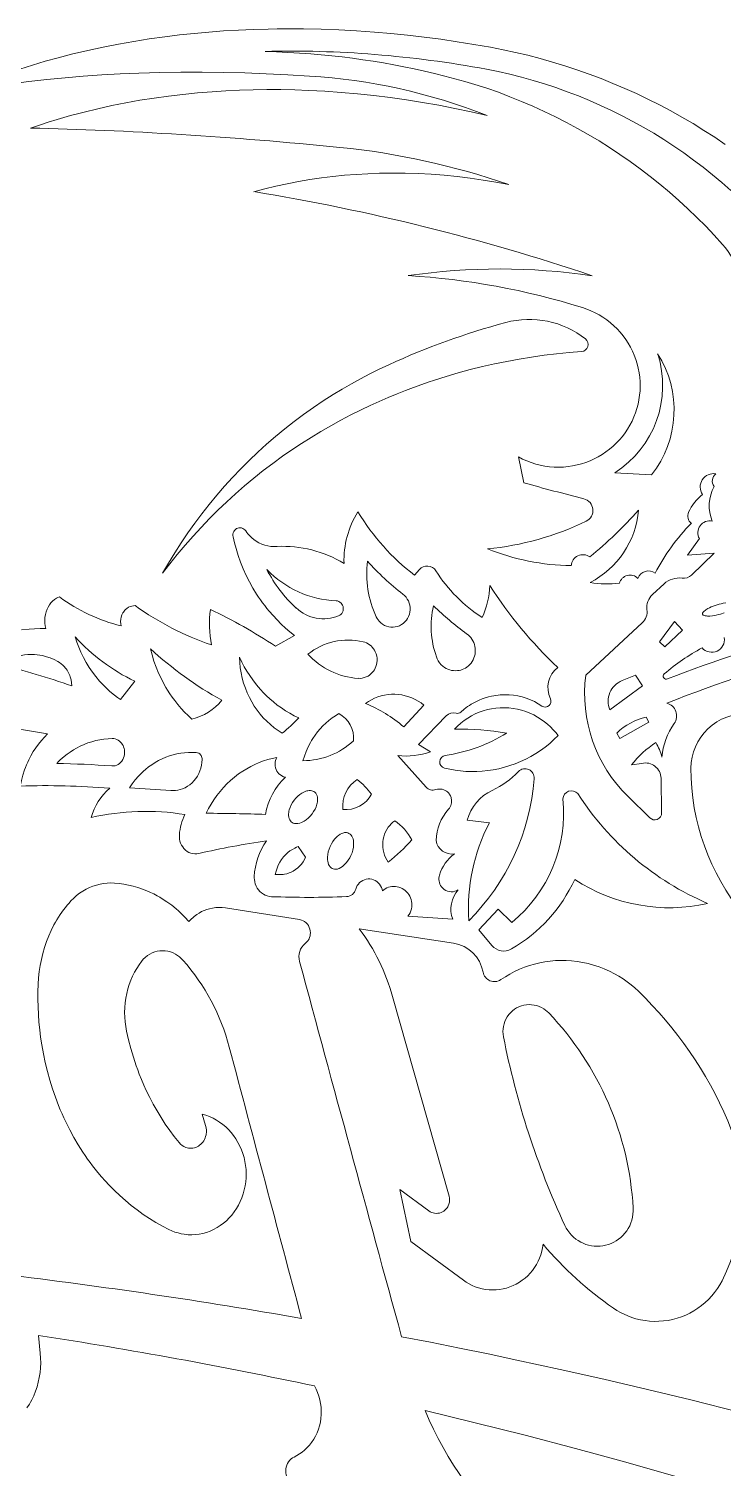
# Model space of a CAD drawing. Extents: x -234 to 858, y -95 to 532.
# Drawn here: x -163.5 to -126.1, y 50.3 to 127.8 of the extents above; entities that cross this region are included whole.
import ezdxf

# ---------------------------------------------------------------- set-up
doc = ezdxf.new("R2010")
doc.units = 0
doc.header["$LTSCALE"] = 7
doc.header["$MEASUREMENT"] = 0
doc.layers.add('8', color=250, linetype='CONTINUOUS', lineweight=15)

msp = doc.modelspace()

# ---------------------------------------------------------------- linework, layer by layer
at = {"layer": '8', "ltscale": 0.017888}
msp.add_line((-137.1529, 104.7673), (-136.8593, 103.3667), dxfattribs=at)
at = {"layer": '8', "ltscale": 0.024784}
msp.add_line((-131.9615, 103.9079), (-129.9816, 103.8039), dxfattribs=at)
at = {"layer": '8', "ltscale": 0.013641}
msp.add_line((-127.4025, 100.3647), (-128.0422, 99.4805), dxfattribs=at)
at = {"layer": '8', "ltscale": 0.01794}
msp.add_line((-128.0422, 99.4805), (-126.6109, 99.5871), dxfattribs=at)
at = {"layer": '8', "ltscale": 0.021177}
msp.add_line((-126.6109, 99.5871), (-127.8237, 98.4042), dxfattribs=at)
at = {"layer": '8', "ltscale": 0.00501}
msp.add_line((-142.495, 98.6944), (-142.7541, 98.3886), dxfattribs=at)
at = {"layer": '8', "ltscale": 0.010716}
msp.add_line((-129.3047, 97.9295), (-129.9347, 97.3481), dxfattribs=at)
at = {"layer": '8', "ltscale": 0.051689}
msp.add_line((-130.4911, 95.8201), (-133.5272, 93.0127), dxfattribs=at)
at = {"layer": '8', "ltscale": 0.017013}
msp.add_line((-128.7401, 95.9003), (-129.5584, 94.8127), dxfattribs=at)
at = {"layer": '8', "ltscale": 0.016349}
msp.add_line((-129.2644, 94.5415), (-128.3117, 95.4376), dxfattribs=at)
at = {"layer": '8', "ltscale": 0.007882}
msp.add_line((-128.3117, 95.4376), (-128.7401, 95.9003), dxfattribs=at)
at = {"layer": '8', "ltscale": 0.014685}
msp.add_line((-149.225, 95.1396), (-150.2543, 94.5733), dxfattribs=at)
at = {"layer": '8', "ltscale": 0.005}
msp.add_line((-129.5584, 94.8127), (-129.2644, 94.5415), dxfattribs=at)
at = {"layer": '8', "ltscale": 0.015619}
msp.add_line((-158.6024, 91.6918), (-157.8386, 92.6807), dxfattribs=at)
at = {"layer": '8', "ltscale": 0.027361}
msp.add_line((-132.2303, 91.1455), (-130.4599, 92.4327), dxfattribs=at)
at = {"layer": '8', "ltscale": 0.009767}
msp.add_line((-130.8496, 93.0106), (-131.573, 92.7154), dxfattribs=at)
at = {"layer": '8', "ltscale": 0.008712}
msp.add_line((-130.4599, 92.4327), (-130.8496, 93.0106), dxfattribs=at)
at = {"layer": '8', "ltscale": 0.020014}
msp.add_line((-143.3405, 90.2261), (-142.2467, 91.3954), dxfattribs=at)
at = {"layer": '8', "ltscale": 0.026883}
msp.add_line((-142.5386, 89.2779), (-141.0453, 90.8256), dxfattribs=at)
at = {"layer": '8', "ltscale": 0.003765}
msp.add_line((-130.1222, 90.4841), (-130.2726, 90.7451), dxfattribs=at)
at = {"layer": '8', "ltscale": 0.022508}
msp.add_line((-131.6859, 89.5913), (-130.1222, 90.4841), dxfattribs=at)
at = {"layer": '8', "ltscale": 0.009422}
msp.add_line((-141.9011, 88.8756), (-142.5386, 89.2779), dxfattribs=at)
at = {"layer": '8', "ltscale": 0.004276}
msp.add_line((-131.8566, 89.8877), (-131.6859, 89.5913), dxfattribs=at)
at = {"layer": '8', "ltscale": 0.028491}
msp.add_line((-142.1325, 86.9808), (-143.656, 88.6761), dxfattribs=at)
at = {"layer": '8', "ltscale": 0.006926}
msp.add_line((-130.5066, 88.2568), (-131.0541, 88.1716), dxfattribs=at)
at = {"layer": '8', "ltscale": 0.02329}
msp.add_line((-129.4372, 85.5918), (-129.4679, 87.4548), dxfattribs=at)
at = {"layer": '8', "ltscale": 0.020385}
msp.add_line((-131.249, 86.4672), (-130.0817, 85.3284), dxfattribs=at)
at = {"layer": '8', "ltscale": 0.008622}
msp.add_line((-148.627, 83.2109), (-149.0296, 83.771), dxfattribs=at)
at = {"layer": '8', "ltscale": 0.050554}
msp.add_line((-148.9492, 79.8371), (-152.9443, 80.4657), dxfattribs=at)
at = {"layer": '8', "ltscale": 0.030257}
msp.add_line((-143.1131, 80.0189), (-140.698, 79.8578), dxfattribs=at)
at = {"layer": '8', "ltscale": 0.019176}
msp.add_line((-138.249, 80.4083), (-139.2987, 79.2897), dxfattribs=at)
at = {"layer": '8', "ltscale": 0.012802}
msp.add_line((-137.5168, 79.6922), (-138.249, 80.4083), dxfattribs=at)
at = {"layer": '8', "ltscale": 0.064151}
msp.add_line((-140.6614, 78.5742), (-145.7357, 79.3419), dxfattribs=at)
at = {"layer": '8', "ltscale": 0.013816}
msp.add_line((-139.2987, 79.2897), (-138.5866, 78.4444), dxfattribs=at)
at = {"layer": '8', "ltscale": 0.139749}
msp.add_line((-143.9369, 75.6968), (-140.8935, 64.939), dxfattribs=at)
at = {"layer": '8', "ltscale": 0.007934}
msp.add_line((-154.1936, 69.3524), (-154.0149, 68.7434), dxfattribs=at)
at = {"layer": '8', "ltscale": 0.024318}
msp.add_line((-141.9815, 64.1462), (-143.5457, 65.3029), dxfattribs=at)
at = {"layer": '8', "ltscale": 0.035925}
msp.add_line((-143.5457, 65.3029), (-142.9464, 62.4921), dxfattribs=at)
at = {"layer": '8', "ltscale": 0.043891}
msp.add_line((-142.9464, 62.4921), (-140.1201, 60.4085), dxfattribs=at)
at = {"layer": '8', "ltscale": 0.011995}
msp.add_line((-162.9281, 56.4806), (-163.0247, 57.4352), dxfattribs=at)
at = {"layer": '8'}
for points in [[(-138.6614, 126.8393), (-139.5554, 126.9959), (-140.4501, 127.1392), (-141.3453, 127.2694), (-142.2405, 127.3862), (-143.1354, 127.4897), (-144.0295, 127.5798), (-144.9224, 127.6563), (-145.8815, 127.7236), (-146.8387, 127.775), (-147.7935, 127.8107), (-148.7455, 127.8304), (-149.2208, 127.8342), (-149.6953, 127.8341), (-150.1679, 127.8299), (-150.6396, 127.8217), (-151.4465, 127.7982), (-152.2502, 127.7628), (-153.0504, 127.7153), (-153.8467, 127.6558), (-154.6389, 127.5842), (-155.4266, 127.5005), (-156.2097, 127.4045), (-157.0523, 127.2868), (-157.8888, 127.1546), (-158.7186, 127.0079), (-159.5414, 126.8467), (-160.3569, 126.671), (-160.7624, 126.5775), (-161.166, 126.4803), (-161.5663, 126.3798), (-161.9645, 126.2756), (-162.6574, 126.0841), (-163.3437, 125.8814), (-164.023, 125.6674)], [(-126.0067, 121.5999), (-126.5783, 121.9864), (-127.1583, 122.3607), (-127.7464, 122.7225), (-128.3423, 123.0718), (-128.9457, 123.4084), (-129.5562, 123.732), (-130.1736, 124.0426), (-130.7974, 124.3401), (-131.4274, 124.6243), (-132.0631, 124.895), (-132.7043, 125.1522), (-133.3506, 125.3958), (-134.0017, 125.6255), (-134.6571, 125.8414), (-135.3165, 126.0433), (-135.9796, 126.231), (-136.646, 126.4046), (-137.3154, 126.5639), (-137.9872, 126.7088), (-138.6614, 126.8393)], [(-125.7145, 119.1288), (-126.1995, 119.5554), (-126.6948, 119.9703), (-127.2001, 120.3734), (-127.7152, 120.7645), (-128.2396, 121.1433), (-128.773, 121.5096), (-129.3152, 121.8632), (-129.8657, 122.204), (-130.4241, 122.5317), (-130.9903, 122.8462), (-131.5637, 123.1473), (-132.144, 123.4348), (-132.7307, 123.7085), (-133.3237, 123.9684), (-133.9224, 124.2141), (-134.5265, 124.4457), (-135.1356, 124.6631), (-135.7493, 124.8659), (-136.3671, 125.0541), (-136.9887, 125.2277), (-137.6137, 125.3865), (-138.2417, 125.5303), (-138.8722, 125.6592)], [(-167.3089, 124.4282), (-166.3818, 124.5906), (-165.4441, 124.7393), (-164.4962, 124.8745), (-163.5385, 124.9962), (-162.5715, 125.1045), (-161.5956, 125.1996), (-160.6113, 125.2815), (-159.6189, 125.3503), (-158.6189, 125.4062), (-157.6118, 125.4493), (-157.0494, 125.4676), (-156.4849, 125.4821), (-155.3502, 125.4993), (-154.2083, 125.501), (-153.0598, 125.4873), (-151.9052, 125.4583), (-150.7451, 125.4141), (-149.5798, 125.3549), (-148.41, 125.2808)], [(-138.8412, 123.1569), (-139.7092, 123.3566), (-140.5787, 123.5413), (-141.4494, 123.7108), (-142.3211, 123.8652), (-143.1938, 124.0042), (-144.0671, 124.1279), (-144.9486, 124.2371), (-145.8296, 124.3305), (-146.7097, 124.408), (-147.5885, 124.4693), (-148.0272, 124.494), (-148.4655, 124.5146), (-149.2155, 124.5405), (-149.9636, 124.5545), (-150.7096, 124.5564), (-151.4531, 124.5462), (-152.1939, 124.524), (-152.9318, 124.4895), (-153.6663, 124.4428), (-154.4534, 124.3789), (-155.236, 124.3006), (-156.0138, 124.208), (-156.7864, 124.101), (-157.5534, 123.9796), (-158.3145, 123.8437), (-159.0695, 123.6933), (-159.8178, 123.5284), (-160.5593, 123.3489), (-160.9283, 123.2534), (-161.2955, 123.1542), (-161.6588, 123.052), (-162.0201, 122.9461), (-162.5002, 122.7989), (-162.9767, 122.6452), (-163.4494, 122.485)], [(-139.502, 124.8402), (-138.8675, 124.6328), (-138.2372, 124.411), (-137.6114, 124.175), (-136.9905, 123.925), (-136.3749, 123.661), (-135.7649, 123.3832), (-135.161, 123.0918), (-134.5634, 122.7869), (-133.9726, 122.4686), (-133.3889, 122.1372), (-132.8127, 121.7927), (-132.2442, 121.4355), (-131.6839, 121.0656), (-131.1321, 120.6832), (-130.5891, 120.2885), (-130.0551, 119.8818), (-129.5306, 119.4631), (-129.0159, 119.0329), (-128.5112, 118.5911), (-128.0168, 118.1382), (-127.5331, 117.6742), (-127.0602, 117.1995), (-126.5986, 116.7142), (-126.1484, 116.2186)], [(-137.6772, 119.4375), (-138.3704, 119.5696), (-139.0655, 119.6862), (-139.7621, 119.7871), (-140.4598, 119.8724), (-141.1583, 119.9419), (-141.8569, 119.9956), (-142.5554, 120.0333), (-143.2533, 120.0551), (-143.6019, 120.06), (-143.9502, 120.0609), (-144.2981, 120.0578), (-144.6456, 120.0506), (-145.2761, 120.0273), (-145.9048, 119.9906), (-146.5312, 119.9406), (-147.1551, 119.8771), (-147.776, 119.8003), (-148.3938, 119.71), (-149.0081, 119.6064), (-149.6185, 119.4894), (-150.2248, 119.359), (-150.8266, 119.2152), (-151.4236, 119.058)], [(-133.7069, 112.8131), (-133.4742, 112.7333), (-133.2463, 112.6407), (-133.0237, 112.5358), (-132.8074, 112.4188), (-132.5978, 112.2902), (-132.3958, 112.1502), (-132.2018, 111.9994), (-132.0164, 111.8382), (-131.8404, 111.6671), (-131.6741, 111.4866), (-131.5182, 111.2973), (-131.3731, 111.0998), (-131.2396, 110.8952), (-131.1177, 110.6835), (-131.0078, 110.4656), (-130.9103, 110.242), (-130.8253, 110.0133), (-130.7533, 109.7804), (-130.6944, 109.5439), (-130.6487, 109.3045), (-130.6166, 109.0631), (-130.5979, 108.8203), (-130.5929, 108.5768), (-130.6014, 108.3334), (-130.6235, 108.0913), (-130.6591, 107.8507), (-130.7081, 107.6124), (-130.7702, 107.3772), (-130.8454, 107.1457), (-130.9334, 106.9187), (-131.0338, 106.6969), (-131.1464, 106.481), (-131.2709, 106.2716), (-131.4069, 106.0693), (-131.5539, 105.8748), (-131.7114, 105.6886), (-131.8796, 105.5109), (-132.0574, 105.3427), (-132.2444, 105.1845), (-132.4398, 105.0369), (-132.6432, 104.9003), (-132.8539, 104.775), (-133.0711, 104.6616), (-133.2943, 104.5603), (-133.5229, 104.4715), (-133.7559, 104.3955), (-133.9928, 104.3324), (-134.2328, 104.2825), (-134.4818, 104.2452), (-134.7325, 104.2221), (-134.9841, 104.2133), (-135.2358, 104.2188), (-135.4866, 104.2386), (-135.7359, 104.2727), (-135.9827, 104.321), (-136.2264, 104.3832), (-136.4659, 104.4592), (-136.7007, 104.5488), (-136.93, 104.6516), (-137.1529, 104.7673)], [(-156.343, 98.496), (-155.9475, 99.0097), (-155.5411, 99.5146), (-155.124, 100.0104), (-154.6963, 100.4969), (-154.258, 100.9738), (-153.8094, 101.441), (-153.3505, 101.8982), (-152.8815, 102.3453), (-152.4025, 102.782), (-151.9139, 103.2082), (-151.4156, 103.6237), (-150.9078, 104.0282), (-150.3909, 104.4217), (-149.865, 104.804), (-149.3612, 105.1539), (-148.8499, 105.4935), (-148.3311, 105.8228), (-147.8049, 106.1416), (-147.2717, 106.45), (-146.7316, 106.7476), (-146.1848, 107.0345), (-145.6315, 107.3106), (-145.1523, 107.5385), (-144.6686, 107.7584), (-144.1806, 107.9702), (-143.6885, 108.1737), (-143.2477, 108.3478), (-142.8038, 108.5154), (-142.3569, 108.6764), (-142.0199, 108.7928), (-141.6813, 108.9056), (-141.042, 109.1071), (-140.3977, 109.2954), (-139.7487, 109.4706), (-139.0953, 109.6326), (-138.4379, 109.7813), (-137.7767, 109.9167), (-137.1121, 110.0388), (-136.4443, 110.1475), (-135.7737, 110.2429), (-135.1007, 110.3249), (-134.4255, 110.3935), (-133.7484, 110.4487)], [(-144.142, 109.7359), (-144.6555, 109.4936), (-145.1633, 109.241), (-145.6651, 108.9782), (-146.1608, 108.7053), (-146.6502, 108.4223), (-147.1332, 108.1294), (-147.6761, 107.7832), (-148.21, 107.4243), (-148.7347, 107.053), (-149.2497, 106.6694), (-149.7549, 106.2738), (-150.25, 105.8664), (-150.7349, 105.4473), (-151.2093, 105.0169), (-151.6729, 104.5753), (-152.1257, 104.1227), (-152.5674, 103.6594), (-152.9978, 103.1857), (-153.4168, 102.7018), (-153.8243, 102.208), (-154.2201, 101.7044), (-154.6041, 101.1915), (-154.9761, 100.6695), (-155.3361, 100.1386), (-155.684, 99.5993), (-156.0197, 99.0516), (-156.343, 98.496)], [(-151.8553, 100.7842), (-151.8991, 100.8382), (-151.9515, 100.8839), (-152.0105, 100.9193), (-152.0774, 100.9438), (-152.1477, 100.9549), (-152.2184, 100.9521), (-152.2873, 100.9352), (-152.3522, 100.9047), (-152.4103, 100.8624), (-152.46, 100.809), (-152.4998, 100.7464), (-152.528, 100.6777), (-152.5438, 100.6046), (-152.547, 100.529), (-152.5375, 100.4546)], [(-152.5375, 100.4546), (-152.4625, 100.1404), (-152.377, 99.8289), (-152.2609, 99.4589), (-152.1301, 99.0945), (-151.985, 98.7362), (-151.8256, 98.3846), (-151.6522, 98.0401), (-151.4659, 97.7053), (-151.2662, 97.3788), (-151.1614, 97.2189), (-151.0534, 97.0613), (-150.9421, 96.9062), (-150.8277, 96.7535), (-150.7102, 96.6033), (-150.5896, 96.4558), (-150.3818, 96.216), (-150.1659, 95.9839), (-149.942, 95.7599), (-149.7104, 95.5444), (-149.4713, 95.3375), (-149.225, 95.1396)], [(-150.1682, 99.9428), (-150.3354, 99.9383), (-150.5023, 99.9493), (-150.6675, 99.9757), (-150.8298, 100.0173), (-150.9879, 100.0737), (-151.1406, 100.1444), (-151.2867, 100.2287), (-151.4092, 100.3138), (-151.5249, 100.4084), (-151.6336, 100.5121), (-151.7345, 100.6242), (-151.7968, 100.7027), (-151.8553, 100.7842)], [(-161.8962, 97.2256), (-161.9783, 97.1906), (-162.0576, 97.1486), (-162.1644, 97.0775), (-162.2635, 96.9937), (-162.3538, 96.8986), (-162.4345, 96.7933), (-162.5048, 96.6791), (-162.5642, 96.5573), (-162.6162, 96.4175), (-162.6542, 96.272), (-162.678, 96.1225), (-162.6876, 95.9709), (-162.6828, 95.8189), (-162.6637, 95.6682), (-162.6304, 95.5204)], [(-146.8453, 96.2076), (-146.7828, 96.2404), (-146.7265, 96.2843), (-146.6787, 96.3375), (-146.639, 96.4018), (-146.6112, 96.4728), (-146.5964, 96.5477), (-146.595, 96.624), (-146.607, 96.6998), (-146.632, 96.772), (-146.6689, 96.838), (-146.7173, 96.8966), (-146.7747, 96.945), (-146.8392, 96.9814), (-146.9096, 97.0053), (-146.9824, 97.0155)], [(-144.8243, 96.1592), (-144.7777, 96.0706), (-144.7225, 95.9872), (-144.6592, 95.9098), (-144.5733, 95.8258), (-144.4778, 95.7528), (-144.3747, 95.6927), (-144.2652, 95.6461), (-144.1501, 95.6135), (-144.0322, 95.5956), (-143.9132, 95.5928), (-143.7949, 95.6053), (-143.6786, 95.6328), (-143.5666, 95.6747), (-143.461, 95.7303), (-143.3631, 95.7988), (-143.274, 95.8795), (-143.1951, 95.9708), (-143.1283, 96.0706), (-143.0739, 96.1785), (-143.0327, 96.293), (-143.0055, 96.4116), (-142.9928, 96.5326), (-142.9947, 96.6543), (-143.0113, 96.7752), (-143.0421, 96.8931), (-143.0865, 97.0059), (-143.1442, 97.1125), (-143.2134, 97.2101), (-143.2936, 97.2988), (-143.3834, 97.3766)], [(-157.8129, 96.7546), (-157.9066, 96.7511), (-157.999, 96.7351), (-158.0887, 96.7066), (-158.1777, 96.6642), (-158.2613, 96.6097), (-158.3374, 96.5444), (-158.3767, 96.5031), (-158.4132, 96.4589), (-158.4475, 96.411), (-158.4785, 96.3605), (-158.5301, 96.2542), (-158.5679, 96.1411), (-158.5914, 96.0229), (-158.6001, 95.9017), (-158.5939, 95.7802), (-158.573, 95.6609)], [(-125.9745, 96.9066), (-126.1207, 96.8811), (-126.231, 96.8569), (-126.3409, 96.8288), (-126.5569, 96.7621), (-126.6629, 96.7233), (-126.7647, 96.6817), (-126.8558, 96.6401), (-126.9437, 96.5949), (-127.0486, 96.5321), (-127.0961, 96.4987), (-127.139, 96.4645), (-127.1757, 96.4298), (-127.2049, 96.3951), (-127.2291, 96.3519), (-127.2349, 96.3306), (-127.2359, 96.3103), (-127.2322, 96.2919), (-127.2239, 96.2749), (-127.2103, 96.2585), (-127.192, 96.2439), (-127.1435, 96.2206), (-127.0826, 96.205), (-127.0269, 96.1973), (-126.9671, 96.1934), (-126.8393, 96.1956), (-126.7031, 96.2087), (-126.5991, 96.2242), (-126.4935, 96.2442), (-126.3803, 96.2699), (-126.2672, 96.2997), (-126.0611, 96.365)], [(-162.6304, 95.5204), (-162.9314, 95.5183), (-163.2316, 95.5091), (-163.5306, 95.4926), (-163.9321, 95.459)], [(-161.0503, 95.0682), (-160.9568, 94.7905), (-160.8519, 94.5174), (-160.7361, 94.2499), (-160.5994, 93.9689), (-160.4502, 93.6955), (-160.289, 93.4305), (-160.1159, 93.1744), (-159.9312, 92.9282), (-159.7354, 92.6923), (-159.5286, 92.4675), (-159.3115, 92.2544), (-159.1992, 92.1524), (-159.0844, 92.0537), (-158.9277, 91.927), (-158.767, 91.8063), (-158.6024, 91.6918)], [(-145.7916, 92.8387), (-145.6822, 92.838), (-145.5729, 92.8503), (-145.4657, 92.8755), (-145.3622, 92.9129), (-145.264, 92.9622), (-145.1821, 93.0154), (-145.1054, 93.0772), (-145.0353, 93.1464), (-144.9725, 93.2225), (-144.9175, 93.3045), (-144.8709, 93.3919), (-144.8329, 93.4839), (-144.804, 93.5795), (-144.7845, 93.6771), (-144.7739, 93.7964), (-144.7772, 93.9162), (-144.7944, 94.035), (-144.8251, 94.1508), (-144.8692, 94.2622), (-144.9155, 94.3501), (-144.9703, 94.4334), (-145.0328, 94.5106), (-145.1021, 94.5806), (-145.1779, 94.6433), (-145.2596, 94.6979), (-145.3453, 94.7435), (-145.435, 94.7802), (-145.5273, 94.8074)], [(-141.5776, 94.0054), (-141.5322, 93.8874), (-141.4733, 93.7749), (-141.4019, 93.6698), (-141.3193, 93.5739), (-141.2265, 93.4886), (-141.1423, 93.4265), (-141.0521, 93.3726), (-140.9572, 93.3277), (-140.8588, 93.2925), (-140.7582, 93.2673), (-140.6555, 93.2521), (-140.5517, 93.247), (-140.4476, 93.2521), (-140.3569, 93.265), (-140.2677, 93.2857), (-140.1805, 93.3141), (-140.0955, 93.3503), (-140.0137, 93.3937), (-139.9362, 93.4438), (-139.8536, 93.5087), (-139.7779, 93.5814), (-139.7094, 93.6613), (-139.6487, 93.7478), (-139.5966, 93.8396), (-139.5537, 93.936), (-139.5203, 94.0362), (-139.4966, 94.1394), (-139.4829, 94.2444), (-139.4792, 94.3501), (-139.4856, 94.4557), (-139.5022, 94.5602), (-139.5287, 94.6628), (-139.5646, 94.7622), (-139.6098, 94.8575), (-139.6639, 94.948), (-139.7256, 95.0318), (-139.7951, 95.1097), (-139.8716, 95.1806), (-139.9539, 95.2434)], [(-161.9856, 93.7479), (-162.1858, 93.8485), (-162.3911, 93.9344), (-162.6005, 94.005), (-162.7065, 94.0344), (-162.8132, 94.0599), (-162.9562, 94.0876), (-163.1001, 94.108), (-163.2443, 94.1212), (-163.4246, 94.1274), (-163.6046, 94.122), (-163.7835, 94.1051), (-163.961, 94.0769), (-164.1363, 94.0372), (-164.309, 93.9863), (-164.4449, 93.9377), (-164.5784, 93.8821), (-164.7095, 93.8197), (-164.8059, 93.7685), (-164.9007, 93.7137), (-165.0848, 93.5933)], [(-156.9955, 94.4332), (-156.9059, 94.0968), (-156.8016, 93.7652), (-156.6829, 93.4391), (-156.5499, 93.1192), (-156.4029, 92.8064), (-156.242, 92.5014), (-156.1565, 92.352), (-156.0676, 92.2048), (-155.944, 92.0122), (-155.8145, 91.824), (-155.6794, 91.6402), (-155.5099, 91.426), (-155.3326, 91.219), (-155.1477, 91.0195), (-154.9554, 90.8279), (-154.756, 90.6445)], [(-149.0005, 90.7055), (-149.2421, 90.8242), (-149.4784, 90.9533), (-149.7092, 91.0925), (-149.9341, 91.2416), (-150.1526, 91.4002), (-150.3645, 91.5682), (-150.5492, 91.727), (-150.728, 91.8929), (-150.9007, 92.0655), (-151.0671, 92.2446), (-151.1744, 92.3676), (-151.2787, 92.4932), (-151.4783, 92.7522), (-151.6403, 92.9833), (-151.7928, 93.2212), (-151.9356, 93.4656), (-152.0685, 93.716), (-152.1913, 93.9718)], [(-152.1913, 93.9718), (-152.1771, 93.6887), (-152.1473, 93.4069), (-152.102, 93.1272), (-152.0414, 92.8507), (-151.9656, 92.5781), (-151.8749, 92.3106), (-151.7695, 92.0489), (-151.6561, 91.8068), (-151.53, 91.5716), (-151.3915, 91.344), (-151.241, 91.1248), (-151.0789, 90.9148), (-150.9057, 90.7145), (-150.7218, 90.5248), (-150.5277, 90.3462), (-150.3241, 90.1795), (-150.1115, 90.0252), (-149.8906, 89.8837)], [(-161.2228, 92.4267), (-161.2377, 92.5935), (-161.268, 92.7564), (-161.3134, 92.9147), (-161.3417, 92.9917), (-161.3736, 93.0671), (-161.4463, 93.2088), (-161.4878, 93.2767), (-161.5325, 93.3421), (-161.5797, 93.4041), (-161.6299, 93.4632), (-161.7107, 93.5465), (-161.7973, 93.6221), (-161.8891, 93.6894), (-161.9856, 93.7479)], [(-142.2467, 91.3954), (-142.3981, 91.5099), (-142.557, 91.6132), (-142.7227, 91.7048), (-142.8944, 91.784), (-143.0711, 91.8506), (-143.2519, 91.904), (-143.436, 91.9441), (-143.6223, 91.9705), (-143.8098, 91.9831), (-143.9978, 91.9818), (-144.185, 91.9665), (-144.3705, 91.9374), (-144.5532, 91.8946), (-144.7322, 91.8383), (-144.9065, 91.7688), (-145.0753, 91.6865), (-145.2376, 91.5919), (-145.3926, 91.4855)], [(-140.262, 91.019), (-140.0839, 91.1743), (-139.991, 91.2473), (-139.8957, 91.3171), (-139.7981, 91.3837), (-139.6983, 91.4469), (-139.562, 91.5258), (-139.4222, 91.5985), (-139.2794, 91.6649), (-139.1151, 91.7317), (-138.9477, 91.79), (-138.7775, 91.8399), (-138.6049, 91.881), (-138.4887, 91.9035), (-138.3719, 91.922), (-138.2544, 91.9367), (-138.1364, 91.9473), (-138.0179, 91.954), (-137.8992, 91.9566), (-137.7805, 91.9553), (-137.6618, 91.9499), (-137.4252, 91.9273), (-137.1905, 91.8887), (-136.9588, 91.8345), (-136.731, 91.7648), (-136.5099, 91.6807), (-136.2944, 91.582), (-136.0859, 91.4693), (-135.8859, 91.3435)], [(-146.8405, 90.9392), (-147.0228, 90.8263), (-147.1991, 90.7037), (-147.3688, 90.572), (-147.5332, 90.4299), (-147.6901, 90.2792), (-147.8391, 90.1202), (-147.9797, 89.9535), (-148.1117, 89.7795), (-148.2348, 89.5987), (-148.3042, 89.4871), (-148.3703, 89.3734), (-148.4921, 89.1399), (-148.5998, 88.8991), (-148.693, 88.652), (-148.7715, 88.3993)], [(-135.0171, 89.7519), (-135.144, 89.9155), (-135.28, 90.072), (-135.4247, 90.2206), (-135.5835, 90.3662), (-135.7505, 90.5021), (-135.9249, 90.6279), (-136.123, 90.753), (-136.3286, 90.8652), (-136.5408, 90.9641), (-136.7588, 91.0491), (-136.9818, 91.12), (-137.2087, 91.1763), (-137.4386, 91.218), (-137.6706, 91.2447), (-137.9037, 91.2564), (-138.1369, 91.2529), (-138.3693, 91.2343), (-138.5992, 91.2008), (-138.8264, 91.1525), (-139.0498, 91.0895), (-139.2686, 91.0122), (-139.4818, 90.9208), (-139.6886, 90.8157), (-139.888, 90.6974), (-140.0794, 90.5664), (-140.2618, 90.4232), (-140.4347, 90.2684), (-140.5972, 90.1027)], [(-169.5614, 90.2367), (-169.0994, 90.2718), (-168.6342, 90.2977), (-168.1658, 90.3143), (-167.6943, 90.3218), (-167.3804, 90.3217), (-167.0653, 90.3176), (-166.7452, 90.3094), (-166.424, 90.2972), (-165.7827, 90.2608), (-165.1379, 90.2086), (-164.4904, 90.1407), (-163.8405, 90.0572), (-163.1888, 89.9582), (-162.5356, 89.8441)], [(-162.5356, 89.8441), (-162.7073, 89.6717), (-162.8704, 89.4893), (-163.0244, 89.2974), (-163.1691, 89.0967), (-163.3042, 88.8877), (-163.4294, 88.6711), (-163.5446, 88.4475), (-163.6066, 88.3149), (-163.6652, 88.1804), (-163.721, 88.0422), (-163.7732, 87.9021), (-163.866, 87.6189), (-163.9442, 87.33), (-164.0079, 87.0364)], [(-159.0562, 89.5971), (-159.2768, 89.586), (-159.4964, 89.5632), (-159.7142, 89.5288), (-159.9321, 89.4823), (-160.1473, 89.4242), (-160.3591, 89.3547), (-160.5672, 89.2737), (-160.7711, 89.1817), (-160.9702, 89.0789), (-161.1451, 88.9773), (-161.3156, 88.8673), (-161.4813, 88.7493), (-161.642, 88.6234), (-161.7459, 88.5356), (-161.8473, 88.4445), (-161.9471, 88.3495), (-162.0443, 88.2514)], [(-159.0686, 88.1163), (-158.9762, 88.1169), (-158.885, 88.1323), (-158.8027, 88.1599), (-158.724, 88.2001), (-158.6506, 88.2517), (-158.5844, 88.3131), (-158.5269, 88.3829), (-158.4774, 88.462), (-158.4378, 88.5477), (-158.4085, 88.6386), (-158.3897, 88.7331), (-158.382, 88.8295), (-158.384, 88.9094), (-158.3938, 88.9887), (-158.4113, 89.0668), (-158.4361, 89.1424), (-158.4681, 89.2153), (-158.5068, 89.284), (-158.5511, 89.3467), (-158.601, 89.4037), (-158.6562, 89.4544), (-158.7277, 89.5055), (-158.8054, 89.5463), (-158.8874, 89.5757), (-158.9716, 89.5928), (-159.0562, 89.5971)], [(-141.1449, 88.0062), (-140.8583, 87.941), (-140.569, 87.8892), (-140.2774, 87.851), (-139.9842, 87.8265), (-139.6901, 87.8157), (-139.3957, 87.8185), (-139.1016, 87.8351), (-138.8084, 87.8654), (-138.5168, 87.9092), (-138.2144, 87.9694), (-137.915, 88.0442), (-137.6195, 88.1333), (-137.3285, 88.2366), (-137.0426, 88.3539), (-136.7625, 88.4847), (-136.4889, 88.6288), (-136.2224, 88.7859), (-135.9636, 88.9556), (-135.7131, 89.1375), (-135.4715, 89.3311), (-135.2393, 89.536), (-135.0171, 89.7519)], [(-154.5207, 88.842), (-154.7301, 88.85), (-154.9396, 88.8466), (-155.1487, 88.8317), (-155.3564, 88.8054), (-155.5641, 88.7673), (-155.7692, 88.7177), (-155.971, 88.6569), (-156.1691, 88.5849), (-156.3646, 88.5013), (-156.5555, 88.4069), (-156.7412, 88.3019), (-156.9214, 88.1867), (-157.0956, 88.0616), (-157.2633, 87.927), (-157.3606, 87.8418), (-157.4554, 87.7535), (-157.5476, 87.662), (-157.6372, 87.5675), (-157.8079, 87.3699), (-157.967, 87.1615), (-158.1142, 86.9431)], [(-155.8885, 86.8027), (-155.7643, 86.7963), (-155.64, 86.8009), (-155.5164, 86.8165), (-155.3945, 86.843), (-155.2535, 86.888), (-155.1173, 86.9475), (-154.987, 87.0207), (-154.8639, 87.1068), (-154.7489, 87.2051), (-154.6432, 87.3144), (-154.5474, 87.4338), (-154.4613, 87.5641), (-154.3868, 87.7025), (-154.3247, 87.8476), (-154.2754, 87.9983), (-154.2391, 88.1532), (-154.2162, 88.311), (-154.2068, 88.4705)], [(-154.2068, 88.4705), (-154.2098, 88.5255), (-154.2204, 88.5798), (-154.2383, 88.6317), (-154.2634, 88.6801), (-154.2953, 88.7243), (-154.3328, 88.7627), (-154.3897, 88.8027), (-154.4536, 88.8298), (-154.5207, 88.842)], [(-150.1838, 88.574), (-150.423, 88.5229), (-150.6596, 88.4603), (-150.8973, 88.3849), (-151.131, 88.298), (-151.3602, 88.1999), (-151.5843, 88.0908), (-151.8028, 87.9709), (-152.0154, 87.8404), (-152.2414, 87.6856), (-152.4593, 87.5189), (-152.6686, 87.3408), (-152.8688, 87.1518), (-153.0595, 86.9524), (-153.2402, 86.7431), (-153.4106, 86.5246), (-153.5704, 86.2973), (-153.7193, 86.0619), (-153.8568, 85.8189), (-153.9829, 85.5691)], [(-149.7186, 87.5141), (-149.8128, 87.5393), (-149.9031, 87.5792), (-149.9875, 87.6326), (-150.0631, 87.6977), (-150.1221, 87.7646), (-150.1723, 87.8388), (-150.213, 87.9192), (-150.2472, 88.0169), (-150.2679, 88.1184), (-150.2747, 88.2214), (-150.2672, 88.3236), (-150.2495, 88.4105), (-150.2215, 88.4946), (-150.1838, 88.574)], [(-140.9225, 85.7873), (-140.8747, 85.8477), (-140.8343, 85.9135), (-140.8023, 85.9831), (-140.7786, 86.0568), (-140.7636, 86.1336), (-140.7576, 86.2119), (-140.7586, 86.2639), (-140.7636, 86.3153), (-140.7727, 86.3662), (-140.7857, 86.416), (-140.8026, 86.4645), (-140.8234, 86.5118), (-140.8478, 86.5571), (-140.8758, 86.6006), (-140.9244, 86.6619), (-140.9795, 86.7169), (-141.0402, 86.7644), (-141.1056, 86.8038), (-141.1827, 86.8377), (-141.2644, 86.861), (-141.3491, 86.8732), (-141.4347, 86.8739), (-141.5187, 86.8631), (-141.5997, 86.8411)], [(-148.1238, 86.6974), (-148.1763, 86.7366), (-148.2354, 86.766), (-148.2997, 86.7854), (-148.367, 86.7947), (-148.4372, 86.7947), (-148.5093, 86.7859), (-148.5639, 86.7739), (-148.6188, 86.7575), (-148.7278, 86.7129), (-148.8341, 86.6545), (-148.9364, 86.5841), (-149.0486, 86.4899), (-149.1527, 86.3843), (-149.2473, 86.2694), (-149.3314, 86.1469), (-149.4038, 86.0182), (-149.4632, 85.8846), (-149.5066, 85.7522), (-149.5226, 85.6854), (-149.5343, 85.6187), (-149.5429, 85.5307), (-149.5426, 85.4451), (-149.5329, 85.3631), (-149.5141, 85.2888), (-149.4854, 85.2199), (-149.4471, 85.1586), (-149.3998, 85.1069)], [(-149.3998, 85.1069), (-149.3477, 85.0678), (-149.289, 85.0384), (-149.2253, 85.019), (-149.1821, 85.0118), (-149.1376, 85.0087), (-149.0884, 85.0096), (-149.0382, 85.0149), (-148.9401, 85.0365), (-148.8418, 85.0718), (-148.777, 85.102), (-148.7133, 85.137), (-148.6508, 85.1766), (-148.5899, 85.2201), (-148.4774, 85.3143), (-148.3729, 85.4199), (-148.2778, 85.5348), (-148.1932, 85.6573), (-148.1203, 85.786), (-148.0603, 85.9196), (-148.0164, 86.052), (-148.0003, 86.1188), (-147.9884, 86.1856), (-147.9797, 86.2735), (-147.9799, 86.3591), (-147.9896, 86.4411), (-148.0086, 86.5155), (-148.0375, 86.5844), (-148.0761, 86.6457), (-148.1238, 86.6974)], [(-143.8254, 85.1658), (-143.9213, 85.0907), (-144.0111, 85.008), (-144.0941, 84.9183), (-144.1697, 84.8223), (-144.2483, 84.7028), (-144.3158, 84.5765), (-144.3716, 84.4443), (-144.4154, 84.3075), (-144.4469, 84.1672), (-144.4658, 84.0245), (-144.472, 83.8805), (-144.4654, 83.7365), (-144.4461, 83.5937), (-144.4144, 83.4532), (-144.3703, 83.3161), (-144.3143, 83.1835), (-144.2468, 83.0567), (-144.1683, 82.9366)], [(-155.4297, 84.4139), (-155.4319, 84.2979), (-155.4213, 84.1819), (-155.398, 84.0683), (-155.3617, 83.9573), (-155.3128, 83.8511), (-155.2523, 83.7521), (-155.1818, 83.663), (-155.1014, 83.5838), (-155.0122, 83.5159), (-154.9164, 83.4609), (-154.8153, 83.4195), (-154.7101, 83.3923), (-154.6025, 83.3799), (-154.4941, 83.3823), (-154.3875, 83.3996)], [(-149.0296, 83.771), (-149.1205, 83.7353), (-149.2094, 83.6946), (-149.3419, 83.6227), (-149.4683, 83.5402), (-149.5877, 83.4475), (-149.6995, 83.3455), (-149.8179, 83.2172), (-149.9246, 83.0783), (-150.019, 82.93), (-150.1002, 82.7734), (-150.1679, 82.61), (-150.2215, 82.4409), (-150.2607, 82.2675)], [(-146.2889, 84.4861), (-146.3498, 84.5116), (-146.4151, 84.5259), (-146.4831, 84.5288), (-146.528, 84.5248), (-146.5733, 84.5165), (-146.6219, 84.5031), (-146.6704, 84.4852), (-146.763, 84.439), (-146.8526, 84.3793), (-146.91, 84.3331), (-146.9653, 84.2824), (-147.0182, 84.2278), (-147.0685, 84.1697), (-147.1585, 84.0488), (-147.2379, 83.9187), (-147.3059, 83.7817), (-147.362, 83.6398), (-147.4052, 83.4947), (-147.4346, 83.3478), (-147.4484, 83.2066), (-147.4494, 83.1367), (-147.4463, 83.0679), (-147.4354, 82.9789), (-147.4162, 82.8943), (-147.3885, 82.8157), (-147.3533, 82.747), (-147.3096, 82.6861), (-147.2579, 82.6352), (-147.1994, 82.596)], [(-147.1994, 82.596), (-147.1388, 82.5705), (-147.0739, 82.5563), (-147.0062, 82.5534), (-146.9615, 82.5573), (-146.9163, 82.5656), (-146.8677, 82.579), (-146.8193, 82.5969), (-146.7267, 82.6431), (-146.6371, 82.7028), (-146.5798, 82.7489), (-146.5246, 82.7994), (-146.4715, 82.8541), (-146.4208, 82.9124), (-146.3306, 83.0333), (-146.2508, 83.1633), (-146.1823, 83.3003), (-146.1259, 83.4422), (-146.0823, 83.5873), (-146.0526, 83.7342), (-146.0387, 83.8754), (-146.0376, 83.9454), (-146.0406, 84.0142), (-146.0516, 84.1032), (-146.0708, 84.1878), (-146.0988, 84.2664), (-146.1341, 84.3352), (-146.1782, 84.3961), (-146.2301, 84.447), (-146.2889, 84.4861)], [(-149.9184, 82.2694), (-149.8379, 82.2763), (-149.7578, 82.2878), (-149.6359, 82.3143), (-149.5168, 82.3514), (-149.4012, 82.3986), (-149.2898, 82.4558), (-149.1677, 82.5332), (-149.0533, 82.6223), (-148.9475, 82.7223), (-148.8512, 82.8322), (-148.7653, 82.951), (-148.6903, 83.0776), (-148.627, 83.2109)], [(-140.4012, 81.4464), (-140.4886, 81.3982), (-140.5832, 81.3635), (-140.6825, 81.3432), (-140.7833, 81.338), (-140.8825, 81.3481), (-140.9795, 81.3733), (-141.0722, 81.4133), (-141.1586, 81.4669), (-141.2363, 81.5327), (-141.303, 81.6087), (-141.3495, 81.6791), (-141.3871, 81.7544), (-141.4155, 81.8337), (-141.4343, 81.9161), (-141.4429, 81.9968), (-141.4422, 82.0785), (-141.4322, 82.1595), (-141.4131, 82.2381)], [(-158.9359, 81.8082), (-159.129, 81.8139), (-159.3221, 81.8063), (-159.5143, 81.7857), (-159.7042, 81.7521), (-159.9003, 81.7029), (-160.0925, 81.64), (-160.2801, 81.5634), (-160.4625, 81.4736), (-160.639, 81.3709), (-160.8088, 81.2561), (-160.9715, 81.1293), (-161.1264, 80.9914), (-161.273, 80.843)], [(-154.9159, 79.7328), (-155.1341, 79.9715), (-155.3631, 80.1986), (-155.4814, 80.3075), (-155.6021, 80.4131), (-155.8461, 80.6111), (-156.0984, 80.7957), (-156.3586, 80.9664), (-156.4914, 81.0465), (-156.6259, 81.1229), (-156.8077, 81.219), (-156.9923, 81.3084), (-157.1793, 81.3909), (-157.4231, 81.4868), (-157.67, 81.5709), (-157.9198, 81.6431), (-158.1718, 81.703), (-158.4255, 81.7506), (-158.6804, 81.7858), (-158.9359, 81.8082)], [(-151.3932, 82.1565), (-151.3937, 82.0769), (-151.3886, 81.9976), (-151.3696, 81.8774), (-151.3373, 81.7596), (-151.2921, 81.6463), (-151.235, 81.54), (-151.1669, 81.4423), (-151.0877, 81.353), (-150.999, 81.2741), (-150.9026, 81.2073), (-150.8001, 81.1537), (-150.6912, 81.1132), (-150.5786, 81.0867), (-150.4645, 81.075)], [(-145.9203, 81.4841), (-145.8866, 81.5806), (-145.8402, 81.6724), (-145.7821, 81.7569), (-145.714, 81.8319), (-145.6364, 81.8965), (-145.5502, 81.9497), (-145.4572, 81.9906), (-145.3595, 82.0179), (-145.2598, 82.031), (-145.1596, 82.0296), (-145.0606, 82.0141), (-144.9646, 81.9849), (-144.873, 81.9423), (-144.7874, 81.8871), (-144.7098, 81.8205), (-144.6418, 81.7442), (-144.5869, 81.6632), (-144.5424, 81.5756), (-144.509, 81.4829), (-144.4875, 81.3869)], [(-144.4875, 81.3869), (-144.4137, 81.4474), (-144.3339, 81.5003), (-144.2492, 81.5447), (-144.1601, 81.5805), (-144.0678, 81.6067), (-143.9735, 81.623), (-143.8777, 81.6295), (-143.7814, 81.626), (-143.6863, 81.6127), (-143.5932, 81.5897), (-143.5026, 81.557), (-143.4155, 81.5151), (-143.3324, 81.4643), (-143.2549, 81.4054), (-143.1837, 81.3391), (-143.1194, 81.2658), (-143.0622, 81.1861), (-143.013, 81.1011), (-142.9723, 81.0115), (-142.9405, 80.9184), (-142.9179, 80.8226), (-142.9047, 80.7246), (-142.901, 80.6256), (-142.9068, 80.5272), (-142.9249, 80.4175), (-142.9551, 80.3103), (-142.997, 80.2071), (-143.0499, 80.1095), (-143.1131, 80.0189)], [(-161.273, 80.843), (-161.3772, 80.7275), (-161.4787, 80.609), (-161.5774, 80.4875), (-161.6732, 80.363), (-161.8557, 80.1064), (-161.9444, 79.9712), (-162.0298, 79.8335), (-162.112, 79.6932), (-162.1909, 79.5506), (-162.3385, 79.2591), (-162.4726, 78.9594), (-162.593, 78.6524), (-162.6995, 78.3388), (-162.792, 78.0195), (-162.8704, 77.6954), (-162.9347, 77.3671), (-162.9847, 77.0356), (-163.0204, 76.7015), (-163.0419, 76.3658)], [(-152.9443, 80.4657), (-153.1174, 80.4861), (-153.2916, 80.4923), (-153.4657, 80.4842), (-153.6382, 80.4618), (-153.808, 80.4253), (-153.952, 80.3826), (-154.0927, 80.3298), (-154.2297, 80.2671), (-154.3622, 80.1948), (-154.4899, 80.1133), (-154.5669, 80.0578), (-154.6416, 79.999), (-154.714, 79.937), (-154.7839, 79.8719), (-154.9159, 79.7328)], [(-148.6432, 78.5546), (-148.5899, 78.6002), (-148.5412, 78.6517), (-148.4977, 78.7081), (-148.469, 78.7532), (-148.4438, 78.8001), (-148.4114, 78.8772), (-148.3879, 78.9578), (-148.3736, 79.0407), (-148.3687, 79.1249), (-148.3756, 79.2265), (-148.3962, 79.3266), (-148.4299, 79.4229), (-148.476, 79.513), (-148.5337, 79.595), (-148.6013, 79.6668), (-148.6789, 79.7286), (-148.7644, 79.7785), (-148.8552, 79.8151), (-148.9492, 79.8371)], [(-158.2779, 73.8241), (-158.3239, 74.0757), (-158.3566, 74.3298), (-158.3759, 74.5853), (-158.3816, 74.8415), (-158.3738, 75.0976), (-158.3525, 75.3526), (-158.3177, 75.6058), (-158.2694, 75.8561), (-158.2078, 76.1028), (-158.1329, 76.3449), (-158.045, 76.5817), (-157.9518, 76.7962), (-157.8475, 77.005), (-157.7324, 77.2071), (-157.6069, 77.4017), (-157.4715, 77.5878)], [(-157.4715, 77.5878), (-157.3743, 77.7022), (-157.2675, 77.8062), (-157.1518, 77.8985), (-157.0282, 77.9783), (-156.898, 78.0447), (-156.762, 78.097), (-156.6218, 78.1345), (-156.4794, 78.1569), (-156.3355, 78.164), (-156.1914, 78.1559), (-156.0485, 78.1328), (-155.9081, 78.0948), (-155.7715, 78.0424), (-155.6401, 77.9763), (-155.5309, 77.9082), (-155.4272, 77.8309), (-155.3296, 77.7449), (-155.2387, 77.6506)], [(-130.6902, 75.9761), (-130.8846, 76.1554), (-131.0869, 76.3261), (-131.2966, 76.4877), (-131.5183, 76.643), (-131.7466, 76.788), (-131.9813, 76.9224), (-132.2521, 77.0606), (-132.5295, 77.1846), (-132.813, 77.2943), (-133.1015, 77.3893), (-133.3945, 77.4692), (-133.6911, 77.534), (-133.9906, 77.5834), (-134.292, 77.6173), (-134.5795, 77.635), (-134.8674, 77.6385), (-135.155, 77.6279), (-135.4415, 77.6031), (-135.7263, 77.5642), (-136.0088, 77.5112), (-136.2881, 77.4444), (-136.5636, 77.3638), (-136.8347, 77.2697), (-137.1006, 77.1623), (-137.3608, 77.0418), (-137.6146, 76.9085), (-137.8615, 76.7628), (-138.1007, 76.605)], [(-163.0419, 76.3658), (-163.0541, 75.9564), (-163.0559, 75.5464), (-163.0473, 75.1363), (-163.0283, 74.7264), (-162.9988, 74.3165), (-162.959, 73.9077), (-162.9088, 73.5004), (-162.8483, 73.0949), (-162.7625, 72.6137), (-162.6621, 72.1359), (-162.547, 71.6622), (-162.4174, 71.1931), (-162.2733, 70.7292), (-162.1147, 70.2711), (-161.9418, 69.8194), (-161.85, 69.5961), (-161.7546, 69.3747), (-161.6558, 69.1552), (-161.5533, 68.9376), (-161.4475, 68.7221), (-161.338, 68.5087), (-161.1169, 68.1027), (-160.8829, 67.7055), (-160.6363, 67.3176), (-160.5083, 67.1273), (-160.3772, 66.9395), (-160.243, 66.7542), (-160.1058, 66.5717), (-159.9655, 66.3918), (-159.8223, 66.2148), (-159.6267, 65.9831), (-159.426, 65.7566), (-159.2201, 65.5355), (-158.9343, 65.2458), (-158.6396, 64.9664), (-158.3361, 64.6977), (-158.0242, 64.4401), (-157.7042, 64.1938), (-157.3763, 63.9592), (-157.0408, 63.7366), (-156.6981, 63.5262), (-156.3484, 63.3283), (-155.9922, 63.1432)], [(-135.521, 74.8116), (-135.6031, 74.8912), (-135.6912, 74.9643), (-135.7847, 75.03), (-135.9063, 75.1005), (-136.0342, 75.1587), (-136.167, 75.2041), (-136.3036, 75.2363), (-136.4426, 75.255), (-136.5826, 75.2598), (-136.7224, 75.2508), (-136.8606, 75.2281), (-136.9958, 75.1919), (-137.1268, 75.1425), (-137.2522, 75.0805), (-137.371, 75.0063), (-137.4819, 74.9208), (-137.584, 74.8249), (-137.6763, 74.7193), (-137.7578, 74.6053), (-137.828, 74.4837), (-137.8862, 74.3559), (-137.9319, 74.223), (-137.9646, 74.0862), (-137.9841, 73.9469), (-137.9902, 73.8063), (-137.9829, 73.6657), (-137.9623, 73.5264)], [(-155.4501, 67.829), (-155.7069, 68.1524), (-155.9537, 68.4845), (-156.1903, 68.8248), (-156.4166, 69.173), (-156.6323, 69.5287), (-156.8373, 69.8915), (-157.0316, 70.2611), (-157.215, 70.6369), (-157.3473, 70.9273), (-157.4731, 71.2209), (-157.5925, 71.5176), (-157.6778, 71.7421), (-157.7593, 71.9681), (-157.9114, 72.4246), (-158.0486, 72.8865), (-158.1707, 73.3532), (-158.2779, 73.8241)], [(-155.9922, 63.1432), (-155.8332, 63.0704), (-155.6704, 63.0079), (-155.5043, 62.956), (-155.3355, 62.915), (-155.1647, 62.8852), (-154.9645, 62.8645), (-154.763, 62.8591), (-154.5614, 62.8689), (-154.361, 62.8938), (-154.1629, 62.9338), (-153.9654, 62.9892), (-153.7719, 63.0595), (-153.5834, 63.1441), (-153.4009, 63.2425), (-153.2251, 63.3543), (-153.0569, 63.4787), (-152.8971, 63.6152), (-152.7463, 63.763), (-152.6053, 63.9214), (-152.4746, 64.0895), (-152.3533, 64.2689), (-152.2437, 64.4567), (-152.1462, 64.652), (-152.0612, 64.8537), (-151.9891, 65.0611), (-151.9301, 65.2731), (-151.8844, 65.4889), (-151.8523, 65.7074), (-151.8339, 65.9278), (-151.8291, 66.1491), (-151.838, 66.3697), (-151.8605, 66.5893), (-151.8966, 66.807), (-151.946, 67.0218), (-152.0086, 67.2329), (-152.0841, 67.4393), (-152.1723, 67.64), (-152.2728, 67.8343), (-152.3851, 68.0212), (-152.5089, 68.1998), (-152.6407, 68.366), (-152.7824, 68.5227), (-152.9336, 68.6691), (-153.0934, 68.8046), (-153.2613, 68.9285), (-153.4364, 69.04), (-153.6181, 69.1387), (-153.8054, 69.224), (-153.9976, 69.2954), (-154.1936, 69.3524)], [(-154.0149, 68.7434), (-153.9866, 68.6188), (-153.9739, 68.4912), (-153.9769, 68.363), (-153.9843, 68.2995), (-153.9956, 68.2368), (-154.0168, 68.1547), (-154.0448, 68.0746), (-154.0794, 67.9975), (-154.1201, 67.9245), (-154.1668, 67.8559), (-154.2191, 67.7923), (-154.2764, 67.7344), (-154.3386, 67.6823), (-154.405, 67.6366), (-154.4744, 67.5982), (-154.5469, 67.567), (-154.6218, 67.5433), (-154.6985, 67.5274), (-154.7763, 67.5192), (-154.8543, 67.5189), (-154.9316, 67.5265), (-155.008, 67.542), (-155.0828, 67.5651), (-155.1864, 67.6113), (-155.283, 67.6714), (-155.3713, 67.7444), (-155.4501, 67.829)], [(-140.8935, 64.939), (-140.8717, 64.8336), (-140.8655, 64.725), (-140.8749, 64.6159), (-140.8997, 64.5101), (-140.9392, 64.4104), (-140.9643, 64.3633), (-140.9929, 64.318), (-141.0249, 64.2748), (-141.0602, 64.234), (-141.1187, 64.1777), (-141.1829, 64.1286), (-141.2516, 64.0875), (-141.3239, 64.0549), (-141.4077, 64.0289), (-141.4948, 64.014), (-141.5837, 64.0102), (-141.6724, 64.0177), (-141.759, 64.0364), (-141.8418, 64.0659), (-141.9139, 64.102), (-141.9815, 64.1462)], [(-134.6514, 63.3632), (-134.5769, 63.219), (-134.4907, 63.0814), (-134.3935, 62.9516), (-134.2912, 62.8359), (-134.1801, 62.7287), (-134.0609, 62.6307), (-133.9344, 62.5425), (-133.8012, 62.4647), (-133.6622, 62.3979), (-133.5184, 62.3424), (-133.3706, 62.2987), (-133.2198, 62.2669), (-133.067, 62.2474), (-132.9131, 62.2403), (-132.7591, 62.2455), (-132.606, 62.2631), (-132.4548, 62.293), (-132.3064, 62.3349), (-132.1618, 62.3886), (-132.022, 62.4537), (-131.8878, 62.5299), (-131.7601, 62.6165), (-131.6397, 62.7131), (-131.5273, 62.8189), (-131.419, 62.9392), (-131.321, 63.068), (-131.234, 63.2046), (-131.1587, 63.348), (-131.0955, 63.4971), (-131.0449, 63.651), (-131.0071, 63.8086), (-130.9826, 63.9688), (-130.9713, 64.1304), (-130.9735, 64.2925)], [(-140.1201, 60.4085), (-139.9717, 60.307), (-139.8166, 60.2154), (-139.6558, 60.1343), (-139.48, 60.0603), (-139.2997, 59.9992), (-139.116, 59.9511), (-138.9293, 59.9162), (-138.7406, 59.8948), (-138.5509, 59.8868), (-138.361, 59.8924), (-138.172, 59.9115), (-137.9847, 59.944), (-137.7998, 59.9898), (-137.6185, 60.0487), (-137.4417, 60.1203), (-137.2703, 60.2043), (-137.1051, 60.3002), (-136.9469, 60.4076), (-136.7965, 60.5258), (-136.6546, 60.6544), (-136.5219, 60.7926), (-136.3989, 60.94), (-136.2863, 61.0956), (-136.1847, 61.2588), (-136.0945, 61.4287), (-136.0161, 61.6045), (-135.95, 61.7854), (-135.8964, 61.9704), (-135.8556, 62.1587), (-135.8278, 62.3495)], [(-132.0367, 58.9043), (-131.8523, 58.784), (-131.6613, 58.6739), (-131.4645, 58.5743), (-131.2547, 58.4826), (-131.0401, 58.403), (-130.8217, 58.3359), (-130.5793, 58.2771), (-130.3337, 58.2335), (-130.0859, 58.2054), (-129.8368, 58.1927), (-129.5873, 58.1956), (-129.3385, 58.2141), (-129.0913, 58.248), (-128.8467, 58.2973), (-128.6056, 58.3617), (-128.3689, 58.441), (-128.1376, 58.5349), (-127.9126, 58.643), (-127.6947, 58.7647), (-127.4848, 58.8998), (-127.2836, 59.0476), (-127.0919, 59.2077), (-126.9104, 59.3792), (-126.7399, 59.5617), (-126.5809, 59.7543), (-126.4342, 59.9563), (-126.3001, 60.1671), (-126.1792, 60.3857)], [(-112.8823, 49.7789), (-114.6165, 50.3171), (-115.908, 50.7079), (-117.2043, 51.0917), (-118.5367, 51.4778), (-119.8733, 51.8567), (-122.5262, 52.585), (-125.1909, 53.286), (-127.8643, 53.9602), (-130.208, 54.5283), (-132.5536, 55.0761), (-134.8987, 55.6039), (-137.2411, 56.1117), (-138.7882, 56.4366), (-140.3323, 56.7529), (-141.8966, 57.0651), (-143.4565, 57.3684)], [(-163.6454, 53.5367), (-163.5141, 53.74), (-163.4509, 53.8488), (-163.391, 53.96), (-163.281, 54.1891), (-163.1846, 54.4263), (-163.102, 54.6704), (-163.0335, 54.9203), (-162.9794, 55.1749), (-162.9398, 55.4331), (-162.9148, 55.6939), (-162.9045, 55.9561), (-162.9089, 56.2187), (-162.9281, 56.4806)], [(-148.1553, 54.7152), (-148.0612, 54.5379), (-147.9799, 54.3538), (-147.912, 54.164), (-147.8578, 53.9695), (-147.8174, 53.7715), (-147.7913, 53.571), (-147.7795, 53.3691), (-147.782, 53.167), (-147.7989, 52.9657), (-147.83, 52.7667), (-147.8752, 52.5707), (-147.9342, 52.3789), (-148.0067, 52.1921), (-148.0925, 52.0117), (-148.191, 51.8386), (-148.3017, 51.6738), (-148.4241, 51.5183), (-148.5575, 51.373), (-148.6822, 51.2555), (-148.8143, 51.1468), (-148.9533, 51.0477), (-149.0982, 50.9588), (-149.2483, 50.8807)], [(-135.3579, 44.9219), (-135.8052, 45.2422), (-136.2432, 45.5752), (-136.6714, 45.9206), (-137.0895, 46.2781), (-137.4972, 46.6476), (-137.8942, 47.0285), (-138.2802, 47.4207), (-138.655, 47.8238), (-139.0182, 48.2374), (-139.3696, 48.6613), (-139.7089, 49.095), (-140.0359, 49.5383), (-140.3504, 49.9907), (-140.6522, 50.4519), (-140.941, 50.9215), (-141.2167, 51.3992), (-141.4791, 51.8845), (-141.728, 52.3771), (-141.9632, 52.8765), (-142.1847, 53.3823)], [(-142.1847, 53.3823), (-139.4888, 52.735), (-136.7854, 52.0566), (-134.0781, 51.3471), (-131.3708, 50.6062), (-128.667, 49.8339)], [(-149.2483, 50.8807), (-149.3289, 50.8358), (-149.4037, 50.7808), (-149.4774, 50.7106), (-149.5415, 50.6308), (-149.5958, 50.5419), (-149.6387, 50.4463), (-149.6695, 50.346), (-149.6879, 50.2425), (-149.6935, 50.1368), (-149.6865, 50.031), (-149.6669, 49.927), (-149.635, 49.8267), (-149.5915, 49.732), (-149.5367, 49.6435), (-149.4716, 49.563), (-149.3976, 49.4923), (-149.3164, 49.4332), (-149.2278, 49.3852), (-149.1341, 49.3497), (-149.0376, 49.3277)]]:
    msp.add_lwpolyline(points, dxfattribs=at)
for centre, radius, start, end in [((-154.907, 32.2314), 94.4747, 86.015243, 87.516956), ((-151.6319, 84.0923), 42.514, 73.422765, 85.561575), ((-150.8006, 81.6288), 40.0206, 70.858056, 84.227557), ((-169.8893, 5.8041), 114.7507, 71.34625, 80.739605), ((-129.0493, 113.6317), 3.8863, 346.045928, 41.725533), ((-138.1731, 80.8738), 34.0198, 81.57116, 98.329562), ((-145.3636, 75.7008), 38.8993, 72.562878, 86.665695), ((-127.4198, 73.2224), 40.161, 105.036746, 114.606422), ((-136.5746, 107.2652), 4.9099, 51.834995, 104.928228), ((-133.7731, 110.8271), 0.3789, 273.733891, 52.0755), ((-134.9538, 108.6115), 5.5727, 302.463067, 17.876494), ((-134.3886, 107.295), 5.6214, 321.615163, 32.576642), ((-86.8835, 285.3), 188.6725, 254.640077, 255.65546), ((-126.6417, 103.1527), 0.7155, 79.748298, 214.859573), ((-124.743, 102.1264), 2.134, 150.576028, 202.593209), ((-126.226, 103.474), 0.4804, 126.822912, 218.521073), ((-133.7842, 101.8825), 0.6455, 295.757925, 75.972228), ((-125.6502, 100.7217), 2.5651, 127.95507, 155.464149), ((-141.7201, 99.2149), 4.8378, 147.68918, 182.154961), ((-134.9542, 108.441), 12.7239, 211.458631, 232.191519), ((-148.1369, 117.4772), 23.3956, 309.339886, 318.239496), ((-135.481, 102.2878), 4.8123, 297.001655, 355.321622), ((-127.5298, 101.5807), 0.4986, 155.568541, 232.05452), ((-140.3096, 115.4024), 15.6574, 275.423639, 295.764209), ((-120.059, 93.4973), 10.9374, 135.32382, 152.788299), ((-126.8519, 100.6833), 0.6371, 77.463983, 210.056147), ((-149.8616, 93.5498), 6.4017, 58.907663, 92.745704), ((-134.124, 111.5564), 12.649, 248.159382, 269.14494), ((-133.6762, 98.8622), 0.6386, 54.603626, 175.837647), ((-143.9504, 102.2211), 7.6291, 207.542787, 227.163203), ((-146.7315, 102.5588), 5.5498, 224.139778, 267.409143), ((-139.8331, 98.4743), 5.5022, 172.931142, 204.883918), ((-135.0248, 108.2871), 13.7443, 221.658043, 232.543985), ((-142.0747, 98.3371), 0.5518, 31.956761, 139.627262), ((-134.5093, 103.1709), 8.4248, 212.616607, 236.893149), ((-130.1532, 98.0316), 0.5941, 51.811588, 161.122974), ((-143.2948, 98.0324), 4.6028, 335.366422, 357.660154), ((-119.0483, 110.39), 23.3113, 212.559193, 226.703517), ((-132.3576, 103.9822), 6.0559, 261.086744, 276.127244), ((-131.1387, 97.8085), 0.5929, 44.415091, 165.089538), ((-128.4959, 97.0498), 1.1951, 82.362984, 132.594271), ((-128.255, 98.8476), 0.6186, 262.376099, 314.206607), ((-156.2419, 104.9186), 9.547, 233.684462, 255.866888), ((-129.3029, 96.6625), 0.9323, 132.664158, 187.332135), ((-148.5791, 109.6616), 15.8698, 234.419664, 251.158101), ((-147.3357, 95.7855), 6.4705, 173.189391, 190.177537), ((-166.044, 70.7058), 28.6176, 56.513146, 64.581173), ((-147.6648, 98.1926), 2.148, 226.755973, 292.43191), ((-136.9885, 95.6406), 4.8717, 166.943607, 199.611463), ((-129.3036, 109.7105), 17.9645, 226.215159, 233.640353), ((-131.0588, 96.4367), 0.8381, 312.632549, 7.323691), ((-99.1961, 15.7273), 82.6826, 105.499191, 111.221325), ((-153.0635, 102.4519), 10.8762, 222.753141, 243.955701), ((-146.3383, 91.4614), 3.4422, 76.374506, 129.068883), ((-126.7377, 94.9259), 0.6833, 220.986499, 8.855654), ((-143.3171, 109.3406), 20.2317, 227.461668, 240.951046), ((-145.509, 96.9212), 4.093, 222.905795, 266.040393), ((-121.8599, 84.4245), 11.4085, 118.217433, 130.655959), ((-99.1693, 15.7011), 81.5156, 105.304114, 111.583311), ((-176.4926, 48.8696), 46.1559, 70.68084, 75.690558), ((-134.1888, 92.3367), 1.3775, 127.881277, 205.720356), ((-129.1855, 92.9557), 0.1639, 130.93877, 291.666293), ((-125.8282, 92.0235), 7.7625, 172.678589, 225.707088), ((-131.1203, 91.6032), 1.2006, 112.149643, 202.412865), ((-155.4519, 93.548), 2.9869, 283.47814, 320.665139), ((-135.7113, 91.6021), 0.3122, 235.986195, 25.921539), ((-147.5202, 89.6278), 1.4788, 354.01231, 62.599025), ((-148.2315, 84.5602), 7.4848, 49.198249, 67.709578), ((-140.6713, 90.4629), 0.5209, 72.864779, 135.874319), ((-140.4408, 91.211), 0.2623, 252.874821, 312.95544), ((-129.5302, 87.4809), 3.3475, 102.814667, 134.027422), ((-129.3386, 90.8132), 0.7111, 324.938563, 75.060022), ((-124.9128, 87.9845), 2.9482, 87.040516, 179.763421), ((-154.4121, 95.6738), 7.3463, 307.98606, 317.445039), ((-140.3065, 75.8727), 14.233, 79.815528, 91.170144), ((-125.6935, 88.2433), 3.7491, 144.791541, 174.553216), ((-148.7899, 92.4264), 4.0283, 270.260979, 312.875342), ((-142.4671, 97.5727), 9.0014, 278.692615, 301.305425), ((-127.2185, 85.3011), 4.7908, 121.790018, 143.188741), ((-132.2848, 87.8811), 2.9479, 14.099491, 30.409105), ((-143.2177, 92.6348), 3.983, 263.682175, 289.302563), ((-141.0578, 88.3376), 0.3426, 98.245509, 255.276924), ((-162.7661, 39.5486), 48.7083, 85.646392, 89.150887), ((-140.4926, 90.9846), 4.6036, 294.731757, 316.498624), ((-136.7987, 87.474), 0.4933, 355.168647, 136.079075), ((-130.3092, 87.4381), 0.8419, 1.133304, 103.554158), ((-115.4565, 87.9978), 12.4032, 180.005514, 219.39837), ((-162.6785, 40.9466), 46.1094, 85.655162, 91.65213), ((-157.0748, 84.485), 3.227, 130.870768, 164.726035), ((-153.4991, 142.4041), 55.6527, 265.24314, 267.539265), ((-147.2804, 84.9354), 3.5501, 133.395698, 170.768786), ((-144.9492, 85.9596), 1.681, 122.074086, 186.334026), ((-148.6879, 83.8264), 4.5554, 37.533085, 51.316499), ((-141.7609, 87.3109), 0.4968, 221.6131, 288.946007), ((-148.3345, 88.3417), 12.0626, 314.79008, 355.677074), ((-146.4602, 87.324), 1.56, 264.053348, 332.4484), ((-137.5294, 84.563), 2.4693, 114.843907, 165.168604), ((-142.2694, 85.5546), 7.5473, 309.031868, 5.984806), ((-134.2969, 86.3144), 0.4668, 41.752024, 176.671804), ((-120.8074, 95.0631), 15.6169, 212.703993, 246.789792), ((-157.2475, 72.5309), 13.1399, 80.736313, 102.939427), ((-152.507, 84.1993), 2.9304, 153.623044, 175.801051), ((-154.4551, -17.696), 103.2663, 87.963623, 89.738003), ((-138.9252, 84.0105), 2.6736, 138.344553, 178.088399), ((-129.811, 85.5871), 0.3742, 223.702209, 0.729279), ((-145.4432, 82.7931), 2.8719, 27.779102, 55.712945), ((-136.7535, 107.3612), 22.3906, 261.877851, 264.95675), ((-129.6227, 80.3815), 10.2308, 152.802834, 183.364642), ((-145.2588, 44.2447), 40.2051, 97.820583, 103.123829), ((-147.8891, 82.0223), 3.5059, 144.13169, 177.806558), ((-150.5469, 90.9627), 10.2521, 308.47586, 318.217588), ((-140.7358, 84.2403), 0.8716, 189.26266, 278.672985), ((-139.1972, 81.5272), 2.3268, 127.220551, 162.213086), ((-150.1017, 84.475), 2.2132, 265.880663, 274.752102), ((-146.4494, 81.6213), 0.5456, 273.228963, 345.46289), ((-139.2306, 80.4068), 1.5662, 138.390479, 200.511982), ((-141.6995, 85.4722), 8.3316, 299.989336, 335.40609), ((-129.0248, 89.7637), 9.2851, 236.689841, 282.834073), ((-148.4792, 133.5458), 52.5085, 267.833168, 272.248885), ((-154.6457, 72.6793), 11.1257, 15.736513, 36.787826), ((-148.0687, 77.8393), 0.9189, 128.770116, 195.743321), ((-140.9646, 76.6649), 1.9347, 10.234657, 80.976257), ((-137.9484, 78.9767), 0.8306, 219.830107, 299.839072), ((-163.7905, 70.0812), 11.4219, 14.655271, 41.51265), ((6367.1525, 1838.4224), 6749.8283, 195.12173329, 195.29961873), ((-138.4491, 77.1141), 0.6178, 189.779118, 304.389515), ((-145.5425, 60.5734), 21.3968, 23.179674, 46.042216), ((-147.516, 63.3825), 16.5677, 3.148411, 43.615781), ((4167.88, 1216.7894), 4469.4598, 194.8280215, 195.0219442), ((-94.2898, 82.131), 44.5119, 191.145976, 204.938095), ((-135.191, 65.0175), 10.132, 332.797747, 23.118269), ((-120.9356, 74.9285), 19.4938, 220.186724, 235.286811), ((-200.5761, -236.9892), 299.839, 80.064755, 83.174724), ((-203.6613, -206.5557), 267.1011, 78.006067, 81.249062)]:
    msp.add_arc(centre, radius, start, end, dxfattribs=at)
for centre, major_axis, ratio, start_param, end_param in [((-140.8198, 99.7793), (38.7685, -10.1358), 0.6414905, 1.6873997, 1.994029), ((-146.103, 103.1947), (23.6082, -10.8817), 0.8162054, 1.6385983, 2.0222199), ((-140.9847, 110.6714), (50.1799, -6.406), 0.1987406, 1.7117855, 2.0601755)]:
    msp.add_ellipse(centre, major_axis=major_axis, ratio=ratio, start_param=start_param, end_param=end_param, dxfattribs=at)

doc.saveas('drawing.dxf')
